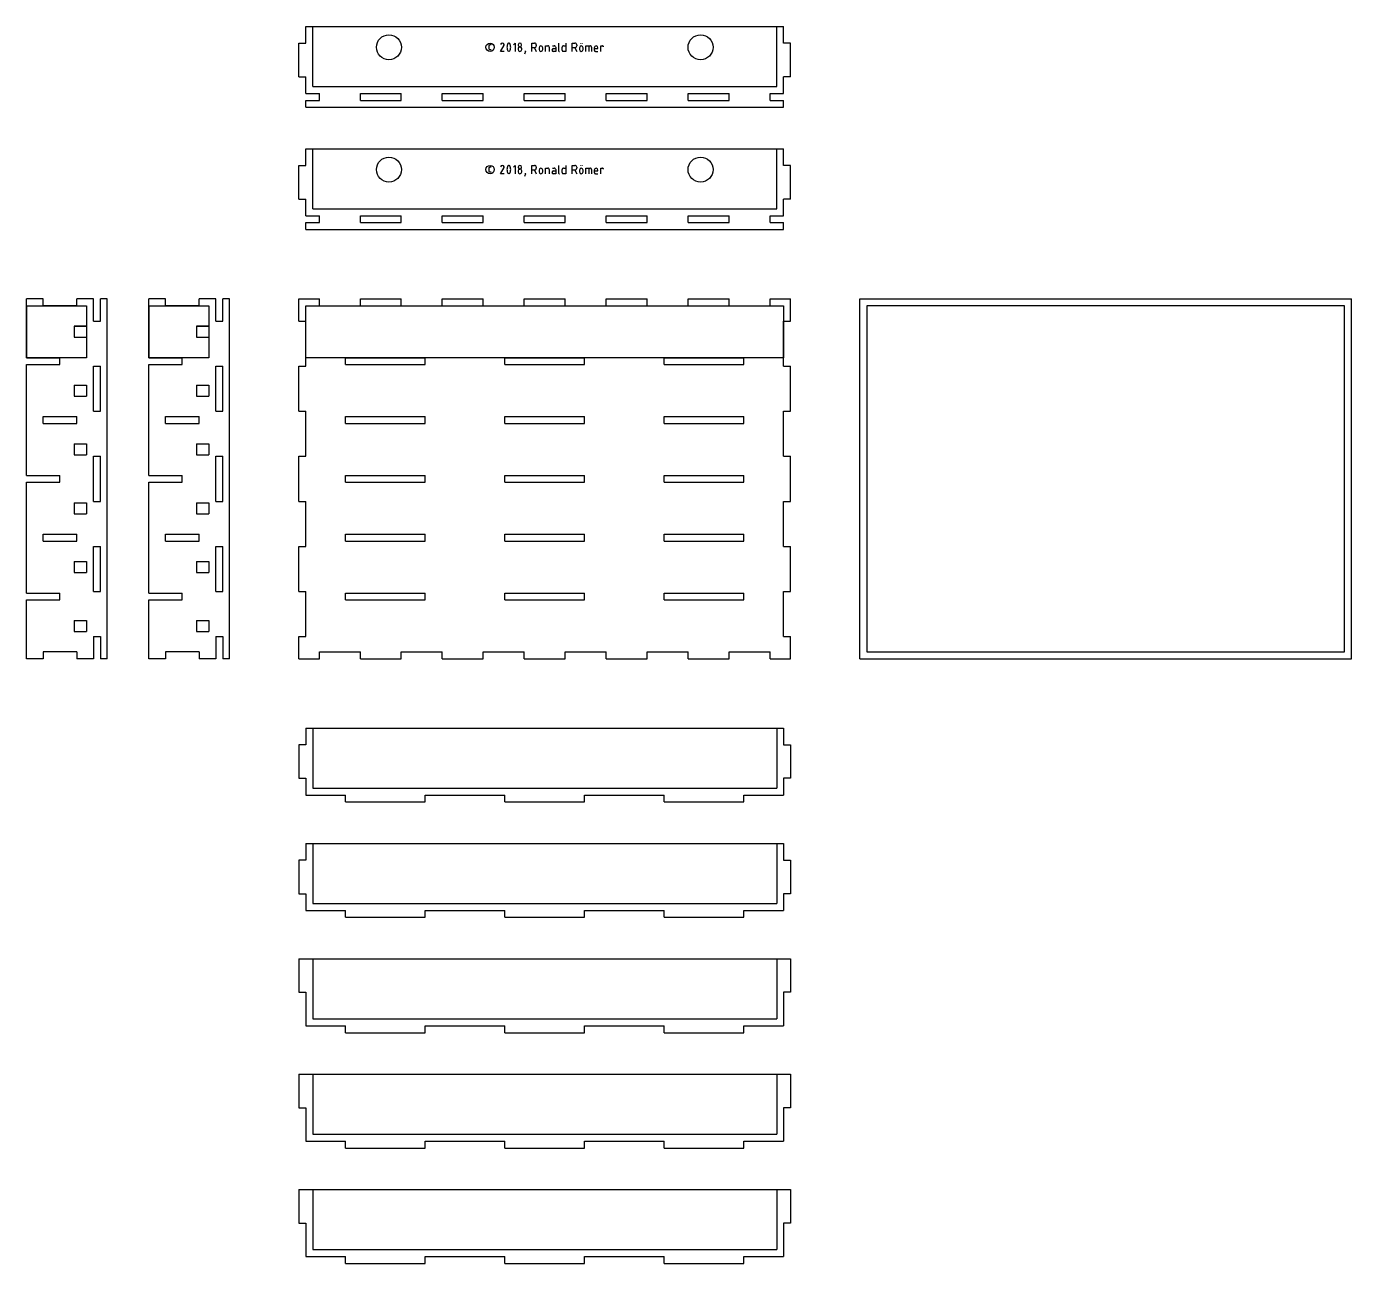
# Model space of a CAD drawing. Header units: millimetres. Extents: x -197 to 760, y -437 to 457.
import ezdxf

# ---------------------------------------------------------------- set-up
doc = ezdxf.new("R2010")
doc.units = ezdxf.units.MM
doc.header["$MEASUREMENT"] = 0
for name, color, linetype, lineweight, true_color in [('3mm', 178, 'Continuous', 25, 0x000000), ('Foam', 4, 'Continuous', 25, 0x00ffff), ('Gravur', 3, 'Continuous', 25, 0x00ff00)]:
    doc.layers.add(name, color=color, linetype=linetype, lineweight=lineweight, true_color=true_color)

# ---------------------------------------------------------------- blocks, each defined once
blk = doc.blocks.new('Seite1')
at = {"layer": '3mm'}
for p, q in [((5, 58.33), (350, 58.33)), ((5, 46.25), (5, 58.33)), ((350, 46.25), (350, 58.33)), ((0, 22.08), (0, 46.25)), ((0, 46.25), (5, 46.25)), ((355, 46.25), (350, 46.25)), ((355, 22.08), (355, 46.25)), ((0, 22.08), (5, 22.08)), ((5, 10), (5, 22.08)), ((350, 10), (350, 22.08)), ((355, 22.08), (350, 22.08)), ((5, 10), (14.79, 10)), ((14.79, 5), (14.79, 10)), ((44.37, 10), (73.96, 10)), ((44.37, 5), (44.37, 10)), ((73.96, 5), (73.96, 10)), ((103.54, 10), (133.12, 10)), ((103.54, 5), (103.54, 10)), ((133.12, 5), (133.12, 10)), ((162.71, 10), (192.29, 10)), ((162.71, 5), (162.71, 10)), ((192.29, 5), (192.29, 10)), ((221.87, 10), (251.46, 10)), ((221.87, 5), (221.87, 10)), ((251.46, 5), (251.46, 10)), ((281.04, 10), (310.62, 10)), ((281.04, 5), (281.04, 10)), ((310.62, 5), (310.62, 10)), ((340.21, 10), (350, 10)), ((340.21, 5), (340.21, 10)), ((5, 5), (14.79, 5)), ((5, 0), (5, 5)), ((5, 0), (350, 0)), ((44.37, 5), (73.96, 5)), ((103.54, 5), (133.12, 5)), ((162.71, 5), (192.29, 5)), ((221.87, 5), (251.46, 5)), ((281.04, 5), (310.62, 5)), ((340.21, 5), (350, 5)), ((350, 0), (350, 5))]:
    blk.add_line(p, q, dxfattribs=at)
for centre in [(65, 43.33), (290, 43.33)]:
    blk.add_circle(centre, 9, dxfattribs=at)
at = {"layer": 'Foam'}
for p, q in [((10, 15), (10, 58.33)), ((10, 58.33), (345, 58.33)), ((345, 15), (345, 58.33)), ((10, 15), (345, 15))]:
    blk.add_line(p, q, dxfattribs=at)
for centre in [(65, 43.33), (290, 43.33)]:
    blk.add_circle(centre, 9, dxfattribs=at)
at = {"layer": 'Gravur', "flags": 128}
for points in [[(138.75, 45), (137.92, 45, 0.414214), (137.08, 44.17), (137.08, 42.5, 0.414214), (137.92, 41.67), (138.75, 41.67)], [(148.21, 45.33, 0.774422), (145.63, 45.33)], [(148.16, 44.76, 0.225039), (148.21, 45.33)], [(150.39, 44.67, 0.05372), (150.25, 43.33)], [(150.25, 43.33, 0.05372), (150.39, 42)], [(150.97, 46, 0.115262), (150.39, 44.67)], [(150.39, 42, 0.115262), (150.97, 40.66)], [(152.19, 46, 0.545444), (150.97, 46)], [(150.97, 40.67, 0.545218), (152.19, 40.67)], [(152.78, 44.67, 0.115085), (152.19, 46)], [(152.19, 40.66, 0.115262), (152.78, 42)], [(152.92, 43.33, 0.053677), (152.78, 44.67)], [(152.78, 42, 0.05367), (152.92, 43.33)], [(171.42, 45, 0.414214), (170.08, 46.33)], [(170.08, 43, 0.414214), (171.42, 44.33)], [(180.75, 43.33, 0.414214), (179.75, 44.33)], [(183.75, 42.33, 1), (183.75, 40.33)], [(185.42, 43.33, 0.414214), (184.42, 44.33)], [(187.42, 46.33), (187.42, 41, 0.414214), (188.08, 40.33)], [(191.08, 44.33, 0.414214), (190.08, 43.33)], [(190.08, 41.33, 0.414214), (191.08, 40.33)], [(200.58, 45, 0.414214), (199.25, 46.33)], [(199.25, 43, 0.414214), (200.58, 44.33)], [(211.25, 43.33, 0.414214), (210.25, 44.33)], [(213.25, 42.33), (215.92, 42.33), (215.92, 43, 1), (213.25, 43), (213.25, 41.33, 0.414214), (214.25, 40.33), (215.92, 40.33)], [(219.92, 43.67, 0.414214), (219.25, 44.33)]]:
    blk.add_lwpolyline(points, format="xyb", dxfattribs=at)
for points in [[(148.25, 40.33), (145.58, 40.33), (148.16, 44.76)], [(154.92, 45), (156.25, 46.33), (156.25, 40.33)], [(163.58, 40.33), (162.92, 38.33)], [(163.58, 40.33), (163.58, 40.67)], [(168.08, 40.33), (168.08, 46.33), (170.08, 46.33)], [(170.08, 43), (168.08, 43)], [(170.08, 43), (171.42, 40.33)], [(171.42, 45), (171.42, 44.33)], [(178.08, 40.33), (178.08, 44.33), (179.75, 44.33)], [(180.75, 43.33), (180.75, 40.33)], [(183.08, 44.33), (184.42, 44.33)], [(185.42, 43.33), (185.42, 40.33), (183.75, 40.33)], [(183.75, 42.33), (185.42, 42.33)], [(190.08, 41.33), (190.08, 43.33)], [(192.75, 46.33), (192.75, 40.33), (191.08, 40.33)], [(191.08, 44.33), (192.75, 44.33)], [(197.25, 40.33), (197.25, 46.33), (199.25, 46.33)], [(199.25, 43), (197.25, 43)], [(199.25, 43), (200.58, 40.33)], [(200.58, 45), (200.58, 44.33)], [(203.25, 46.33), (203.25, 46)], [(204.58, 46.33), (204.58, 46)], [(207.25, 40.33), (207.25, 44.33), (210.25, 44.33)], [(209.25, 44.33), (209.25, 40.33)], [(211.25, 43.33), (211.25, 40.33)], [(217.92, 40.33), (217.92, 44.33), (219.25, 44.33)]]:
    blk.add_lwpolyline(points, dxfattribs=at)
for points in [[(158.25, 42.33), (158.25, 41.67, 1), (160.92, 41.67), (160.92, 42.33, 1)], [(158.42, 45.17), (158.42, 44.83, 1), (160.75, 44.83), (160.75, 45.17, 1)], [(173.42, 43), (173.42, 41.67, 1), (176.08, 41.67), (176.08, 43, 1)], [(202.58, 43), (202.58, 41.67, 1), (205.25, 41.67), (205.25, 43, 1)]]:
    blk.add_lwpolyline(points, format="xyb", close=True, dxfattribs=at)
at = {"layer": 'Gravur'}
blk.add_circle((138.08, 43.33), 3, dxfattribs=at)
blk = doc.blocks.new('Trennung1')
at = {"layer": '3mm'}
for p, q in [((5, 53.33), (350, 53.33)), ((5, 53.33), (5, 41.25)), ((350, 53.33), (350, 41.25)), ((5, 41.25), (0, 41.25)), ((0, 41.25), (0, 17.08)), ((350, 41.25), (355, 41.25)), ((355, 41.25), (355, 17.08)), ((0, 17.08), (5, 17.08)), ((5, 17.08), (5, 5)), ((355, 17.08), (350, 17.08)), ((350, 17.08), (350, 5)), ((5, 5), (33.75, 5)), ((33.75, 0), (33.75, 5)), ((91.25, 5), (148.75, 5)), ((91.25, 0), (91.25, 5)), ((148.75, 0), (148.75, 5)), ((206.25, 5), (263.75, 5)), ((206.25, 0), (206.25, 5)), ((263.75, 0), (263.75, 5)), ((321.25, 5), (350, 5)), ((321.25, 0), (321.25, 5)), ((33.75, 0), (91.25, 0)), ((148.75, 0), (206.25, 0)), ((263.75, 0), (321.25, 0))]:
    blk.add_line(p, q, dxfattribs=at)
at = {"layer": 'Foam'}
for p, q in [((10, 53.33), (345, 53.33)), ((10, 53.33), (10, 10)), ((345, 53.33), (345, 10)), ((10, 10), (345, 10))]:
    blk.add_line(p, q, dxfattribs=at)
blk = doc.blocks.new('Trennung2')
at = {"layer": '3mm'}
for p, q in [((0, 53.33333), (0, 29.166665)), ((0, 53.33333), (355, 53.33333)), ((355, 53.33333), (355, 29.166665)), ((0, 29.166665), (5, 29.166665)), ((5, 29.166665), (5, 5)), ((355, 29.166665), (350, 29.166665)), ((350, 29.166665), (350, 5)), ((5, 5), (33.75, 5)), ((33.75, 0), (33.75, 5)), ((33.75, 0), (91.25, 0)), ((91.25, 5), (148.75, 5)), ((91.25, 0), (91.25, 5)), ((148.75, 0), (148.75, 5)), ((148.75, 0), (206.25, 0)), ((206.25, 5), (263.75, 5)), ((206.25, 0), (206.25, 5)), ((263.75, 0), (263.75, 5)), ((263.75, 0), (321.25, 0)), ((321.25, 5), (350, 5)), ((321.25, 0), (321.25, 5))]:
    blk.add_line(p, q, dxfattribs=at)
at = {"layer": 'Foam'}
for p, q in [((10, 53.33333), (345, 53.33333)), ((10, 53.33333), (10, 10)), ((345, 53.33333), (345, 10)), ((10, 10), (345, 10))]:
    blk.add_line(p, q, dxfattribs=at)
blk = doc.blocks.new('Seite2')
at = {"layer": '3mm'}
for p, q in [((-58.33, 217.5), (-58.33, 260)), ((-46.25, 260), (-58.33, 260)), ((-46.25, 255), (-46.25, 260)), ((-10, 260), (-22.08, 260)), ((-22.08, 255), (-22.08, 260)), ((-10, 243.75), (-10, 260)), ((-5, 243.75), (-5, 260)), ((0, 260), (-5, 260)), ((0, 0), (0, 260)), ((-22.08, 255), (-46.25, 255)), ((-24, 240.25), (-15, 240.25)), ((-24, 240.25), (-24, 232.25)), ((-15, 240.25), (-15, 232.25)), ((-10, 243.75), (-5, 243.75)), ((-24, 232.25), (-15, 232.25)), ((-58.33, 217.5), (-34.17, 217.5)), ((-58.33, 132.5), (-58.33, 212.5)), ((-58.33, 212.5), (-34.17, 212.5)), ((-34.17, 212.5), (-34.17, 217.5)), ((-10, 178.75), (-10, 211.25)), ((-10, 211.25), (-5, 211.25)), ((-5, 178.75), (-5, 211.25)), ((-24, 197.75), (-15, 197.75)), ((-24, 197.75), (-24, 189.75)), ((-15, 197.75), (-15, 189.75)), ((-24, 189.75), (-15, 189.75)), ((-46.25, 175), (-22.08, 175)), ((-46.25, 170), (-46.25, 175)), ((-22.08, 170), (-22.08, 175)), ((-10, 178.75), (-5, 178.75)), ((-46.25, 170), (-22.08, 170)), ((-24, 155.25), (-15, 155.25)), ((-24, 155.25), (-24, 147.25)), ((-15, 155.25), (-15, 147.25)), ((-24, 147.25), (-15, 147.25)), ((-10, 113.75), (-10, 146.25)), ((-10, 146.25), (-5, 146.25)), ((-5, 113.75), (-5, 146.25)), ((-58.33, 132.5), (-34.17, 132.5)), ((-58.33, 47.5), (-58.33, 127.5)), ((-58.33, 127.5), (-34.17, 127.5)), ((-34.17, 127.5), (-34.17, 132.5)), ((-24, 112.75), (-15, 112.75)), ((-24, 112.75), (-24, 104.75)), ((-15, 112.75), (-15, 104.75)), ((-10, 113.75), (-5, 113.75)), ((-24, 104.75), (-15, 104.75)), ((-46.25, 90), (-22.08, 90)), ((-46.25, 85), (-46.25, 90)), ((-22.08, 85), (-22.08, 90)), ((-46.25, 85), (-22.08, 85)), ((-10, 48.75), (-10, 81.25)), ((-10, 81.25), (-5, 81.25)), ((-5, 48.75), (-5, 81.25)), ((-24, 70.25), (-15, 70.25)), ((-24, 70.25), (-24, 62.25)), ((-15, 70.25), (-15, 62.25)), ((-24, 62.25), (-15, 62.25)), ((-10, 48.75), (-5, 48.75)), ((-58.33, 47.5), (-34.17, 47.5)), ((-58.33, 0), (-58.33, 42.5)), ((-58.33, 42.5), (-34.17, 42.5)), ((-34.17, 42.5), (-34.17, 47.5)), ((-24, 27.75), (-15, 27.75)), ((-24, 27.75), (-24, 19.75)), ((-24, 19.75), (-15, 19.75)), ((-15, 27.75), (-15, 19.75)), ((-10, 16.25), (-10, 0)), ((-10, 16.25), (-5, 16.25)), ((-5, 16.25), (-5, 0)), ((-46.25, 0), (-58.33, 0)), ((-22.08, 5), (-46.25, 5)), ((-46.25, 5), (-46.25, 0)), ((-22.08, 5), (-22.08, 0)), ((-10, 0), (-22.08, 0)), ((0, 0), (-5, 0))]:
    blk.add_line(p, q, dxfattribs=at)
at = {"layer": 'Foam'}
for p, q in [((-58.33, 255), (-15, 255)), ((-58.33, 255), (-58.33, 217.5)), ((-15, 255), (-15, 240.25)), ((-15, 240.25), (-24, 240.25)), ((-24, 240.25), (-24, 232.25)), ((-24, 232.25), (-15, 232.25)), ((-15, 232.25), (-15, 217.5)), ((-15, 217.5), (-58.33, 217.5))]:
    blk.add_line(p, q, dxfattribs=at)

msp = doc.modelspace()

# ---------------------------------------------------------------- linework, layer by layer
at = {"layer": '3mm'}
for p, q in [((0, 243.75), (0, 260)), ((0, 260), (14.79, 260)), ((14.79, 255), (14.79, 260)), ((44.37, 260), (73.96, 260)), ((44.37, 255), (44.37, 260)), ((73.96, 255), (73.96, 260)), ((103.54, 260), (133.12, 260)), ((103.54, 255), (103.54, 260)), ((133.12, 255), (133.12, 260)), ((162.71, 260), (192.29, 260)), ((162.71, 255), (162.71, 260)), ((192.29, 255), (192.29, 260)), ((221.88, 260), (251.46, 260)), ((221.88, 255), (221.88, 260)), ((251.46, 255), (251.46, 260)), ((281.04, 260), (310.62, 260)), ((281.04, 255), (281.04, 260)), ((310.62, 255), (310.62, 260)), ((340.21, 260), (355, 260)), ((340.21, 255), (340.21, 260)), ((355, 243.75), (355, 260)), ((14.79, 255), (44.37, 255)), ((73.96, 255), (103.54, 255)), ((133.12, 255), (162.71, 255)), ((192.29, 255), (221.88, 255)), ((251.46, 255), (281.04, 255)), ((310.62, 255), (340.21, 255)), ((0, 243.75), (5, 243.75)), ((5, 211.25), (5, 243.75)), ((350, 211.25), (350, 243.75)), ((350, 243.75), (355, 243.75)), ((0, 178.75), (0, 211.25)), ((0, 211.25), (5, 211.25)), ((33.75, 217.5), (91.25, 217.5)), ((33.75, 212.5), (33.75, 217.5)), ((33.75, 212.5), (91.25, 212.5)), ((91.25, 212.5), (91.25, 217.5)), ((148.75, 217.5), (206.25, 217.5)), ((148.75, 212.5), (148.75, 217.5)), ((148.75, 212.5), (206.25, 212.5)), ((206.25, 212.5), (206.25, 217.5)), ((263.75, 217.5), (321.25, 217.5)), ((263.75, 212.5), (263.75, 217.5)), ((263.75, 212.5), (321.25, 212.5)), ((321.25, 212.5), (321.25, 217.5)), ((350, 211.25), (355, 211.25)), ((355, 178.75), (355, 211.25)), ((0, 178.75), (5, 178.75)), ((5, 146.25), (5, 178.75)), ((33.75, 175), (91.25, 175)), ((33.75, 170), (33.75, 175)), ((91.25, 170), (91.25, 175)), ((148.75, 175), (206.25, 175)), ((148.75, 170), (148.75, 175)), ((206.25, 170), (206.25, 175)), ((263.75, 175), (321.25, 175)), ((263.75, 170), (263.75, 175)), ((321.25, 170), (321.25, 175)), ((350, 146.25), (350, 178.75)), ((350, 178.75), (355, 178.75)), ((33.75, 170), (91.25, 170)), ((148.75, 170), (206.25, 170)), ((263.75, 170), (321.25, 170)), ((0, 113.75), (0, 146.25)), ((0, 146.25), (5, 146.25)), ((350, 146.25), (355, 146.25)), ((355, 113.75), (355, 146.25)), ((33.75, 132.5), (91.25, 132.5)), ((33.75, 127.5), (33.75, 132.5)), ((33.75, 127.5), (91.25, 127.5)), ((91.25, 127.5), (91.25, 132.5)), ((148.75, 132.5), (206.25, 132.5)), ((148.75, 127.5), (148.75, 132.5)), ((148.75, 127.5), (206.25, 127.5)), ((206.25, 127.5), (206.25, 132.5)), ((263.75, 132.5), (321.25, 132.5)), ((263.75, 127.5), (263.75, 132.5)), ((263.75, 127.5), (321.25, 127.5)), ((321.25, 127.5), (321.25, 132.5)), ((0, 113.75), (5, 113.75)), ((5, 81.25), (5, 113.75)), ((350, 81.25), (350, 113.75)), ((350, 113.75), (355, 113.75)), ((33.75, 90), (91.25, 90)), ((33.75, 85), (33.75, 90)), ((91.25, 85), (91.25, 90)), ((148.75, 90), (206.25, 90)), ((148.75, 85), (148.75, 90)), ((206.25, 85), (206.25, 90)), ((263.75, 90), (321.25, 90)), ((263.75, 85), (263.75, 90)), ((321.25, 85), (321.25, 90)), ((0, 48.75), (0, 81.25)), ((0, 81.25), (5, 81.25)), ((33.75, 85), (91.25, 85)), ((148.75, 85), (206.25, 85)), ((263.75, 85), (321.25, 85)), ((350, 81.25), (355, 81.25)), ((355, 48.75), (355, 81.25)), ((0, 48.75), (5, 48.75)), ((5, 16.25), (5, 48.75)), ((350, 16.25), (350, 48.75)), ((350, 48.75), (355, 48.75)), ((33.75, 47.5), (91.25, 47.5)), ((33.75, 42.5), (33.75, 47.5)), ((33.75, 42.5), (91.25, 42.5)), ((91.25, 42.5), (91.25, 47.5)), ((148.75, 47.5), (206.25, 47.5)), ((148.75, 42.5), (148.75, 47.5)), ((148.75, 42.5), (206.25, 42.5)), ((206.25, 42.5), (206.25, 47.5)), ((263.75, 47.5), (321.25, 47.5)), ((263.75, 42.5), (263.75, 47.5)), ((263.75, 42.5), (321.25, 42.5)), ((321.25, 42.5), (321.25, 47.5)), ((0, 0), (0, 16.25)), ((0, 16.25), (5, 16.25)), ((350, 16.25), (355, 16.25)), ((355, 0), (355, 16.25)), ((0, 0), (14.79, 0)), ((14.79, 5), (44.37, 5)), ((14.79, 0), (14.79, 5)), ((44.37, 0), (44.37, 5)), ((44.37, 0), (73.96, 0)), ((73.96, 5), (103.54, 5)), ((73.96, 0), (73.96, 5)), ((103.54, 0), (103.54, 5)), ((103.54, 0), (133.12, 0)), ((133.12, 5), (162.71, 5)), ((133.12, 0), (133.12, 5)), ((162.71, 0), (162.71, 5)), ((162.71, 0), (192.29, 0)), ((192.29, 5), (221.88, 5)), ((192.29, 0), (192.29, 5)), ((221.88, 0), (221.88, 5)), ((221.88, 0), (251.46, 0)), ((251.46, 5), (281.04, 5)), ((251.46, 0), (251.46, 5)), ((281.04, 0), (281.04, 5)), ((281.04, 0), (310.62, 0)), ((310.62, 0), (310.62, 5)), ((310.62, 5), (340.21, 5)), ((340.21, 0), (340.21, 5)), ((340.21, 0), (355, 0))]:
    msp.add_line(p, q, dxfattribs=at)
at = {"layer": 'Foam'}
for p, q in [((405, 0), (405, 260)), ((405, 260), (760, 260)), ((760, 0), (760, 260)), ((405, 0), (760, 0))]:
    msp.add_line(p, q, dxfattribs=at)
at = {"layer": 'Foam', "flags": 128}
for points in [[(350, 255), (350, 217.5), (5, 217.5), (5, 255)], [(755, 255), (410, 255), (410, 5), (755, 5)]]:
    msp.add_lwpolyline(points, close=True, dxfattribs=at)

# ---------------------------------------------------------------- block references
at = {"layer": '3mm'}
for name, p in [('Seite1', (0, 398.33)), ('Seite1', (0, 310)), ('Seite2', (-138.33, 0)), ('Seite2', (-50, 0)), ('Trennung1', (0, -103.33)), ('Trennung1', (0, -186.67)), ('Trennung2', (0, -270)), ('Trennung2', (0, -353.33)), ('Trennung2', (0, -436.67))]:
    msp.add_blockref(name, p, dxfattribs=at)

doc.saveas('drawing.dxf')
